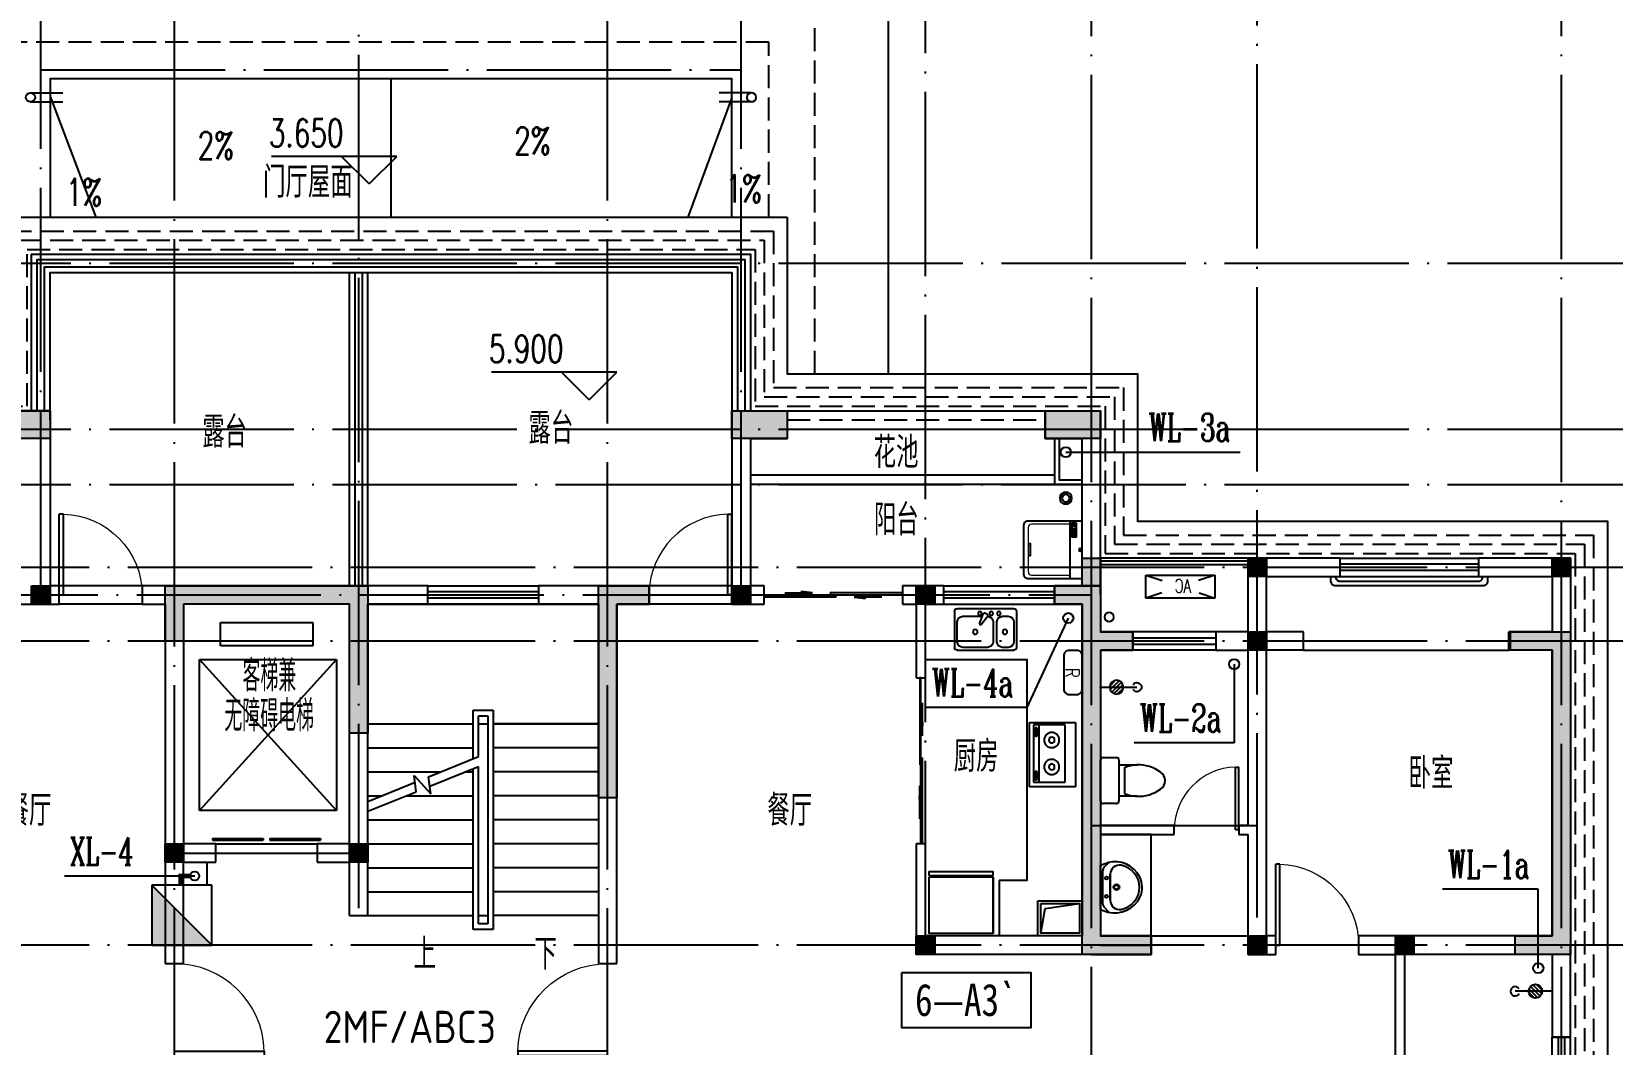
# Model space of a CAD drawing. Extents: x -287580 to -53108, y -522338 to -82629.
# Drawn here: x -215209 to -198055, y -404161 to -393171 of the extents above; entities that cross this region are included whole.
import ezdxf
from ezdxf.enums import TextEntityAlignment as Align

# ---------------------------------------------------------------- set-up
doc = ezdxf.new("R2010")
doc.units = 0
doc.header["$LTSCALE"] = 1000
doc.header["$MEASUREMENT"] = 0
doc.linetypes.add('DASH', pattern=[0.35, 0.25, -0.1])
doc.linetypes.add('DOTE', pattern=[2.42, 2, -0.2, 0.02, -0.2])
for name, color, linetype in [('DIM_ELEV', 3, 'Continuous'), ('DIM_SYMB', 99, 'Continuous'), ('DIM_污水', 3, 'Continuous'), ('DIM_消防', 3, 'Continuous'), ('DOTE', 99, 'Continuous'), ('EQUIP_地漏', 7, 'Continuous'), ('EQUIP_消火栓', 10, 'Continuous'), ('kan', 146, 'Continuous'), ('KTIAO', 124, 'Continuous'), ('PIPE-消防', 1, 'Continuous'), ('PUB_TEXT', 7, 'Continuous'), ('STAIR', 99, 'Continuous'), ('VPIPE-污水', 2, 'Continuous'), ('VPIPE-消防', 1, 'Continuous'), ('WALL', 9, 'Continuous'), ('WINDOW', 99, 'Continuous'), ('填充', 8, 'Continuous'), ('家具', 187, 'Continuous'), ('屋面', 139, 'Continuous'), ('文字2', 7, 'Continuous'), ('栏杆', 169, 'Continuous'), ('给排水标注', 4, 'Continuous'), ('表格', 157, 'Continuous'), ('面层', 215, 'Continuous')]:
    doc.layers.add(name, color=color, linetype=linetype)
doc.layers.add('RENDERING', color=125, linetype='Continuous', lineweight=13)
doc.layers.add('洁、厨具', color=8, linetype='Continuous', lineweight=9)
doc.styles.add('-宋体', font='', dxfattribs={"width": 0.8})
doc.styles.add('_ROMANC', font='romanc__.ttf', dxfattribs={"width": 0.700005})
doc.styles.add('_SIMPLEX', font='SIMPLEX.shx', dxfattribs={"width": 0.75})
doc.styles.add('_TCH_DIM', font='SIMPLEX', dxfattribs={"bigfont": 'GBCBIG'})
doc.styles.add('_TCH_WINDOW', font='SIMPLEX', dxfattribs={"height": 3.5, "bigfont": 'GBCBIG'})
doc.styles.add('_TWT_SERIAL', font='COMPLEX', dxfattribs={"width": 0.8, "height": 3, "bigfont": 'HZTXT'})
doc.styles.add('DIM_FONT', font='simplex_.ttf', dxfattribs={"width": 0.7, "bigfont": 'GBCBIG'})
doc.styles.add('hnurban', font='gbenor.shx', dxfattribs={"width": 0.8, "bigfont": 'gbcbig.shx'})
doc.styles.get("Standard").update_dxf_attribs({"font": 'gbenor.shx', "bigfont": 'gbcbig.shx'})
doc.styles.get('-宋体').set_extended_font_data('SimSun')

# ---------------------------------------------------------------- blocks, each defined once
blk = doc.blocks.new('$TwtSys$00000434')
for p, q in [((-0.5, 0.5), (-0.5, -0.5)), ((-0.5, -0.5), (0.5, 0.5)), ((0.5, 0.5), (-0.5, 0.5)), ((0.5, -0.5), (0.5, 0.5)), ((-0.5, -0.5), (0.5, -0.5))]:
    blk.add_line(p, q)
blk.add_solid([(0.5, -0.5), (0.5, 0.5), (-0.5, -0.5)])
blk = doc.blocks.new('$TwtSys$00000327')
for p, q in [((-94, -9, 0), (9, 94, 0)), ((-9, -94, 0), (94, 9, 0)), ((12, 55, 0), (42, 84, 0)), ((40, 40, 0), (66, 66, 0)), ((55, 12, 0), (84, 42, 0)), ((-84, -42, 0), (-55, -12, 0)), ((-66, -66, 0), (-40, -40, 0)), ((-42, -84, 0), (-12, -55, 0))]:
    blk.add_line(p, q)
for radius in [94, 56.4]:
    blk.add_circle((0, 0, 0), radius)
blk = doc.blocks.new('aaaaaaffffffeeeee')
at = {"layer": 'PIPE-消防'}
for points in [[(-213591, -366262), (-213591, -366237), (-213616, -366237)], [(-213591, -366262), (-213616, -366262), (-213616, -366237)]]:
    blk.add_hatch(color=256, dxfattribs=at).paths.add_polyline_path(points)
at = {"layer": 'DIM_污水'}
for p, q in [((-203986, -361662), (-203443, -361662)), ((-203443, -361662), (-202095, -361662)), ((-203959, -363462), (-204409, -364434, 0)), ((-202159, -363962), (-202159, -364816)), ((-204409, -364434, 0), (-205502, -364434, 0)), ((-202159, -364816), (-203243, -364816)), ((-198859, -366405), (-199900, -366405)), ((-198859, -367262), (-198859, -366405))]:
    blk.add_line(p, q, dxfattribs=at)
at = {"layer": 'DIM_消防'}
for p, q in [((-213966, -366262), (-214853, -366262)), ((-213439, -366262), (-213966, -366262))]:
    blk.add_line(p, q, dxfattribs=at)
at = {"layer": 'EQUIP_消火栓', "color": 99}
blk.add_lwpolyline([(-213559, -366112), (-213309, -366112), (-213309, -366362), (-213559, -366362)], close=True, dxfattribs=at)
at = {"layer": 'PIPE-消防', "const_width": 50}
for points in [[(-213489, -366262), (-213591, -366262)], [(-213591, -366262), (-213591, -366362)]]:
    blk.add_lwpolyline(points, dxfattribs=at)
at = {"layer": 'VPIPE-污水'}
for centre in [(-203986, -361662), (-203959, -363462), (-202159, -363962), (-198859, -367262)]:
    blk.add_circle(centre, 55, dxfattribs=at)
at = {"layer": 'VPIPE-消防'}
blk.add_circle((-213439, -366262), 50, dxfattribs=at)
at = {"layer": 'EQUIP_地漏', "xscale": 0.7, "yscale": -0.7, "zscale": 0.7, "rotation": 180}
blk.add_blockref('$TwtSys$00000327', (-203986, -362162), dxfattribs=at)
at = {"layer": 'EQUIP_消火栓', "xscale": 650, "yscale": 650, "zscale": 650, "rotation": 270}
blk.add_blockref('$TwtSys$00000434', (-213579, -366687), dxfattribs=at)
at = {"layer": 'DIM_污水', "color": 7, "style": '_TWT_SERIAL', "width": 0.64}
for s, p in [('WL-3a', (-203088, -361542)), ('WL-4a', (-205442, -364314, 0)), ('WL-2a', (-203183, -364696)), ('WL-1a', (-199840, -366285))]:
    blk.add_text(s, height=300, dxfattribs=at).set_placement(p)
at = {"layer": 'DIM_消防', "color": 7, "style": '_TWT_SERIAL', "width": 0.64}
blk.add_text('XL-4', height=300, dxfattribs=at).set_placement((-214793, -366142))
blk = doc.blocks.new('ASDGFSDFGGDF')
at = {"layer": '家具'}
for p, q in [((695, -609), (695, 0)), ((695, -609), (695, 0)), ((0, -670), (0, -629)), ((0, -629), (28, -629)), ((0, -670), (695, -670)), ((28, -629), (28, -609)), ((695, -609), (666, -609)), ((666, -609), (666, -629)), ((666, -629), (695, -629)), ((695, -629), (695, -670))]:
    blk.add_line(p, q, dxfattribs=at)
for points in [[(0, -609), (0, 0), (695, 0), (695, -609)], [(666, -609), (28, -609), (28, -629), (666, -629)]]:
    blk.add_lwpolyline(points, close=True, dxfattribs=at)
blk = doc.blocks.new('sdfdsfgf')
at = {"layer": '家具'}
for points in [[(1414289, 21341), (1413809, 21341), (1413809, 20961), (1414289, 20961), (1414289, 21341)], [(1414259, 20991), (1414211, 21259), (1413839, 21311)]]:
    blk.add_lwpolyline(points, dxfattribs=at)
blk.add_lwpolyline([(1414259, 21311), (1413839, 21311), (1413839, 20991), (1414259, 20991)], close=True, dxfattribs=at)
blk = doc.blocks.new('A$C685A49D5')
at = {"layer": '家具'}
for p, q in [((0, 31), (0, 419)), ((31, 450), (644, 450)), ((153, 368), (92, 368)), ((390, 277), (320, 363)), ((340, 402), (325, 393)), ((369, 391), (408, 287)), ((583, 368), (377, 368)), ((675, 419), (675, 31)), ((31, 307), (31, 92)), ((215, 92), (215, 307)), ((256, 307), (256, 92)), ((408, 287), (390, 277)), ((644, 92), (644, 307)), ((644, 0), (31, 0)), ((92, 31), (153, 31)), ((317, 31), (583, 31))]:
    blk.add_line(p, q, dxfattribs=at)
for centre, radius in [((194, 399), 20.5), ((276, 399), 20.5), ((399, 399), 20.5), ((128, 199), 25.6), ((450, 199), 25.6)]:
    blk.add_circle(centre, radius, dxfattribs=at)
for centre, radius, start, end in [((31, 419), 30.7, 90, 180), ((92, 307), 61.4, 90, 180), ((153, 307), 61.4, 0, 90), ((317, 307), 61.4, 90, 180), ((335, 376), 20.5, 120, 219.4623), ((350, 384), 20.5, 20.5377, 120), ((583, 307), 61.4, 0, 90), ((644, 419), 30.7, 0, 90), ((31, 31), 30.7, 180, 270), ((92, 92), 61.4, 180, 270), ((153, 92), 61.4, 270, 0), ((317, 92), 61.4, 180, 270), ((583, 92), 61.4, 270, 0), ((644, 31), 30.7, 270, 0)]:
    blk.add_arc(centre, radius, start, end, dxfattribs=at)
at = {"layer": '家具', "style": 'DIM_FONT', "width": 0.8, "flags": 9}
for tag in ['YSIZE', 'XSIZE']:
    blk.add_attdef(tag, (338, 450), '', height=0.5, rotation=270, dxfattribs=at)
blk = doc.blocks.new('$plan$00001601')
at = {"layer": '家具'}
for p, q in [((-350, 16), (350, 16)), ((-350, -484), (-350, 16)), ((350, 16), (350, -484)), ((-323, -98), (-323, -440)), ((299, -98), (-323, -98)), ((299, -440), (299, -98)), ((350, -484), (-350, -484)), ((-323, -384), (299, -384)), ((-323, -440), (299, -440)), ((-291, -407), (-291, -418)), ((-216, -416), (-280, -416)), ((-280, -416), (-280, -433)), ((-280, -433), (-216, -433)), ((-216, -433), (-216, -416)), ((-199, -408), (-199, -418)), ((182, -407), (182, -418)), ((193, -416), (193, -433)), ((257, -416), (193, -416)), ((193, -433), (257, -433)), ((257, -433), (257, -416)), ((274, -408), (274, -418))]:
    blk.add_line(p, q, dxfattribs=at)
for points in [[(-199, -408, 0.259034), (-201, -404, 0.076276), (-213, -399, 0.036515), (-226, -397, 0.026615), (-245, -396, 0.026615), (-264, -397, 0.036515), (-277, -399, 0.076276), (-289, -404, 0.259034), (-291, -408, 0.078462), (-291, -409, 0.056762)], [(-199, -418, 0.259034), (-201, -415, 0.076276), (-213, -410, 0.036515), (-226, -407, 0.026615), (-245, -406, 0.026615), (-264, -407, 0.036515), (-277, -410, 0.076276), (-289, -415, 0.259034), (-291, -418, 0.259034), (-289, -422, 0.056762), (-280, -426, 0.036515)], [(-216, -427, 0.008736), (-213, -427, 0.076276), (-201, -422, 0.259034), (-199, -418, 0.259034)], [(274, -408, 0.259034), (272, -404, 0.076276), (260, -399, 0.036515), (247, -397, 0.026615), (228, -396, 0.026615), (209, -397, 0.036515), (196, -399, 0.076276), (184, -404, 0.259034), (182, -408, 0.078462), (182, -409, 0.056762)], [(274, -418, 0.259034), (272, -415, 0.076276), (260, -410, 0.036515), (247, -407, 0.026615), (228, -406, 0.026615), (209, -407, 0.036515), (196, -410, 0.076276), (184, -415, 0.259034), (182, -418, 0.259034), (184, -422, 0.056762), (193, -426, 0.036515)], [(257, -427, 0.008736), (260, -427, 0.076276), (272, -422, 0.259034), (274, -418, 0.259034)]]:
    blk.add_lwpolyline(points, format="xyb", dxfattribs=at)
for centre, radius, start, end in [((-158, -243), 82.5, 0.964, 0), ((134, -243), 82.5, 180, 179.036), ((-158, -243), 31.6, 0.6532, 0), ((134, -243), 31.6, 180, 179.3468)]:
    blk.add_arc(centre, radius, start, end, dxfattribs=at)
blk = doc.blocks.new('A$C3451006C')
blk.add_lwpolyline([(-50, 330), (-50, -30, 0.414214), (10, -90), (90, -90, 0.414214), (150, -30), (150, 330, 0.414214), (90, 390), (10, 390, 0.414214)], format="xyb", close=True)
at = {"style": '_SIMPLEX', "width": 0.8}
blk.add_text('R', height=150, rotation=270, dxfattribs=at).set_placement((-32, 144), align=Align.CENTER)
blk = doc.blocks.new('$plan$00001623')
at = {"layer": '家具', "linetype": 'Continuous'}
blk.add_line((-341, -145), (342, -145), dxfattribs=at)
at = {"layer": '家具'}
blk.add_lwpolyline([(295, -706), (-295, -706, -0.414214), (-345, -656), (-345, 0), (345, 0), (345, -656, -0.414214)], format="xyb", close=True, dxfattribs=at)
at = {"layer": '家具', "lineweight": 13}
blk.add_lwpolyline([(307, -145), (307, -611, -0.414214), (267, -651), (-267, -651, -0.414214), (-307, -611), (-307, -145)], format="xyb", dxfattribs=at)
at = {"layer": '家具'}
for points in [[(323, -72), (152, -72), (152, -120), (323, -120)], [(163, -86), (177, -86), (177, -99), (163, -99)], [(189, -86), (202, -86), (202, -99), (189, -99)], [(213, -86), (227, -86), (227, -99), (213, -99)], [(239, -86), (253, -86), (253, -99), (239, -99)], [(281, -110), (309, -110), (309, -80), (281, -80)]]:
    blk.add_lwpolyline(points, close=True, dxfattribs=at)
blk.add_lwpolyline([(-71, -651), (-71, -623), (0, -623), (71, -623), (71, -651)], dxfattribs=at)
blk.add_circle((0, -25), 16, dxfattribs=at)
blk = doc.blocks.new('90304092557924')
at = {"layer": 'KTIAO', "color": 99}
for p, q in [((-375, 125), (-198, 66)), ((-375, 125), (-375, -125)), ((375, 125), (-375, 125)), ((375, 125), (198, 66)), ((375, -125), (375, 125)), ((-203, -68), (-375, -125)), ((-375, -125), (375, -125)), ((200, -67), (375, -125))]:
    blk.add_line(p, q, dxfattribs=at)
at = {"layer": 'KTIAO', "color": 99, "style": '_ROMANC', "width": 0.7}
blk.add_text('AC', height=148.6, dxfattribs=at).set_placement((-113, -66))
at = {"layer": 'KTIAO', "color": 99, "style": 'DIM_FONT', "oblique": 0, "width": 0.6, "flags": 9}
for tag in ['XSIZE', 'YSIZE']:
    blk.add_attdef(tag, (-375, -125), '', height=0.5, dxfattribs=at)
blk = doc.blocks.new('M_E6')
for p, q in [((-240, 0), (-270, -79)), ((240, 0), (-240, 0)), ((-237, 0), (239, 0)), ((240, 0), (270, -79)), ((-213, -36), (-271, -91)), ((-179, -23), (181, -23)), ((141, -105), (-141, -105)), ((-141, -105), (141, -105)), ((217, -37), (274, -95))]:
    blk.add_line(p, q)
for centre, radius in [((-99, -65), 16.3), ((2, -172), 31.6), ((2, -172), 23), ((101, -65), 16.3)]:
    blk.add_circle(centre, radius)
for centre, radius, start, end in [((28, -152), 307, 166.1751, 244.7296), ((-141, -205), 100, 90, 190.5602), ((-179, -73), 50, 90, 133.181), ((-28, -152), 307, 297.0639, 13.8249), ((141, -205), 100, 349.4398, 90), ((181, -73), 50, 44.5607, 90), ((0, -179), 243, 190.5602, 349.4398), ((0, -201), 250, 245.8071, 296.4628), ((28, -152), 307, 266.589, 266.5936)]:
    blk.add_arc(centre, radius, start, end)
at = {"width": 0.8, "flags": 9}
for tag in ['XSIZE', 'YSIZE']:
    blk.add_attdef(tag, (0, 0), '', height=0.5, dxfattribs=at)
blk = doc.blocks.new('1')
for p, q in [((-550, -239), (-550, 201)), ((-520, 231), (-380, 231)), ((-350, 201), (-350, 151)), ((-350, 151), (-350, -189)), ((-350, 151), (-154, 151)), ((-289, 121), (-289, -159)), ((-380, -269), (-520, -269)), ((-154, -189), (-350, -189)), ((-350, -189), (-350, -239))]:
    blk.add_line(p, q)
for centre, radius, start, end in [((-520, 201), 30, 90, 180), ((-380, 201), 30, 360, 90), ((-137, -247), 398, 92.544, 112.5495), ((-137, -247), 398, 53.3619, 92.544), ((40, -19), 110, 303.4509, 56.5491), ((-137, 208), 398, 247.4505, 267.456), ((-137, 208), 398, 267.456, 306.6381), ((-520, -239), 30, 180, 270), ((-380, -239), 30, 270, 360)]:
    blk.add_arc(centre, radius, start, end)
blk = doc.blocks.new('$lvtry$00000168')
at = {"color": 0}
blk.add_line((0, 0), (0, -395), dxfattribs=at)
blk.add_arc((0, -395), 50, 121.0332, 58.9668, dxfattribs=at)
for p in [(0, 0), (0, -223)]:
    blk.add_point(p, dxfattribs=at)
blk = doc.blocks.new('$lvtry$00000171')
for p, q in [((-74, 11), (-11, 74)), ((-70, -27), (27, 70)), ((-53, -53), (53, 53)), ((-27, -70), (70, 27)), ((11, -74), (74, -11))]:
    blk.add_line(p, q)
blk.add_circle((0, 0), 75)
blk.add_point((0, 0))
blk = doc.blocks.new('A$C6BE329BC')
at = {"layer": '家具', "rotation": 180}
blk.add_blockref('$lvtry$00000171', (75, 271), dxfattribs=at)
at = {"layer": '家具'}
blk.add_blockref('$lvtry$00000168', (75, 445), dxfattribs=at)
blk = doc.blocks.new('TRHH')
at = {"color": 6}
blk.add_circle((-249202, -461390), 50, dxfattribs=at)
blk = doc.blocks.new('A$C4E4A79F1')
at = {"color": 6}
for points in [[(0, 350), (0, 0)], [(100, 350), (100, 0)]]:
    blk.add_lwpolyline(points, dxfattribs=at)
blk.add_circle((50, 350), 50, dxfattribs=at)
blk = doc.blocks.new('A$C323E2525')
at = {"layer": '填充'}
for points in [[(8500, 14500), (9100, 14500), (9100, 14200), (8500, 14200)], [(16500, 14500), (17100, 14500), (17100, 14200), (16500, 14200)], [(19900, 14500), (20500, 14500), (20500, 14200), (19900, 14200)], [(20300, 12900), (20500, 12900), (20500, 12600), (20300, 12600)], [(22100, 12900), (22300, 12900), (22300, 12700), (22100, 12700)], [(25400, 12900), (25600, 12900), (25600, 12700), (25400, 12700)], [(8900, 12600), (9100, 12600), (9100, 12400), (8900, 12400)], [(16500, 12600), (16700, 12600), (16700, 12400), (16500, 12400)], [(18500, 12600), (18700, 12600), (18700, 12400), (18500, 12400)], [(22100, 12100), (22300, 12100), (22300, 11900), (22100, 11900)], [(10350, 9800), (10550, 9800), (10550, 9600), (10350, 9600)], [(12350, 9800), (12550, 9800), (12550, 9600), (12350, 9600)], [(18500, 8800), (18700, 8800), (18700, 8600), (18500, 8600)], [(22100, 8800), (22300, 8800), (22300, 8600), (22100, 8600)], [(23700, 8800), (23900, 8800), (23900, 8600), (23700, 8600)]]:
    blk.add_hatch(color=256, dxfattribs=at).paths.add_polyline_path(points)
at = {"color": 6}
for points in [[(8500, 14500), (9100, 14500), (9100, 14200), (8500, 14200)], [(16500, 14500), (17100, 14500), (17100, 14200), (16500, 14200)], [(19900, 14500), (20500, 14500), (20500, 14200), (19900, 14200)], [(20300, 12900), (20500, 12900), (20500, 12600), (20300, 12600)], [(22100, 12900), (22300, 12900), (22300, 12700), (22100, 12700)], [(25400, 12900), (25600, 12900), (25600, 12700), (25400, 12700)], [(8900, 12600), (9100, 12600), (9100, 12400), (8900, 12400)], [(16500, 12600), (16700, 12600), (16700, 12400), (16500, 12400)], [(18500, 12600), (18700, 12600), (18700, 12400), (18500, 12400)], [(22100, 12100), (22300, 12100), (22300, 11900), (22100, 11900)], [(10350, 9800), (10550, 9800), (10550, 9600), (10350, 9600)], [(12350, 9800), (12550, 9800), (12550, 9600), (12350, 9600)], [(18500, 8800), (18700, 8800), (18700, 8600), (18500, 8600)], [(22100, 8800), (22300, 8800), (22300, 8600), (22100, 8600)], [(23700, 8800), (23900, 8800), (23900, 8600), (23700, 8600)]]:
    blk.add_lwpolyline(points, close=True, dxfattribs=at)
blk = doc.blocks.new('A$C17F555B1')
at = {"layer": '填充'}
h = blk.add_hatch(color=256, dxfattribs=at)
h.dxf.hatch_style = 1
h.paths.add_polyline_path([(55300, 3700), (55300, 3300), (55700, 3300), (55700, 3700)])
h.paths.add_polyline_path([(30100, 3700), (30100, 3300), (30500, 3300), (30500, 3700)])
h.paths.add_polyline_path([(25600, 3300), (25600, 3700), (25200, 3700), (25200, 3300)])
h.paths.add_polyline_path([(400, 3300), (400, 3700), (0, 3700), (0, 3300)])
h.paths.add_polyline_path([(45350, 10300), (45350, 8200), (45150, 8200), (45150, 10500), (45700, 10500), (45700, 10300)])
h.paths.add_polyline_path([(10550, 10500), (10550, 8200), (10350, 8200), (10350, 10300), (10000, 10300), (10000, 10500)])
h.paths.add_polyline_path([(5600, 0), (5100, 0), (5100, 2500), (5300, 2500), (5300, 200), (5600, 200)])
h.paths.add_polyline_path([(20500, 0), (20000, 0), (20000, 200), (20300, 200), (20300, 2500), (20500, 2500)])
h.paths.add_polyline_path([(35700, 0), (35200, 0), (35200, 2500), (35400, 2500), (35400, 200), (35700, 200)])
h.paths.add_polyline_path([(50600, 0), (50100, 0), (50100, 200), (50400, 200), (50400, 2500), (50600, 2500)])
h.paths.add_polyline_path([(54000, 0), (53350, 0), (53350, 200), (53800, 200), (53800, 2100), (54000, 2100)])
h.paths.add_polyline_path([(32450, 0), (31800, 0), (31800, 2100), (32000, 2100), (32000, 200), (32450, 200)])
h.paths.add_polyline_path([(23900, 0), (23250, 0), (23250, 200), (23700, 200), (23700, 2100), (23900, 2100)])
h.paths.add_polyline_path([(2350, 0), (1700, 0), (1700, 2100), (1900, 2100), (1900, 200), (2350, 200)])
h.paths.add_polyline_path([(50600, 9800), (50600, 6700), (51150, 6700), (51150, 6500), (50400, 6500), (50400, 9800), (50400, 10300), (50100, 10300), (50100, 10500), (50600, 10500), (50600, 10000), (50950, 10000), (50950, 9800)])
h.paths.add_polyline_path([(35400, 10300), (35400, 9800), (35400, 6500), (34650, 6500), (34650, 6700), (35200, 6700), (35200, 9800), (34850, 9800), (34850, 10000), (35200, 10000), (35200, 10500), (35700, 10500), (35700, 10300)])
h.paths.add_polyline_path([(20500, 10500), (20500, 10000), (20850, 10000), (20850, 9800), (20500, 9800), (20500, 6700), (21050, 6700), (21050, 6500), (20300, 6500), (20300, 9800), (20300, 10300), (20000, 10300), (20000, 10500)])
h.paths.add_polyline_path([(5300, 9800), (5300, 6500), (4550, 6500), (4550, 6700), (5100, 6700), (5100, 9800), (4750, 9800), (4750, 10000), (5100, 10000), (5100, 10500), (5600, 10500), (5600, 10300), (5300, 10300)])
h.paths.add_polyline_path([(15050, 10300), (13250, 10300), (13250, 8900), (13050, 8900), (13050, 10500), (15250, 10500), (15250, 9900), (15050, 9900)])
h.paths.add_polyline_path([(40650, 10300), (40650, 9900), (40450, 9900), (40450, 10500), (42650, 10500), (42650, 8900), (42450, 8900), (42450, 10300)])
h.paths.add_polyline_path([(39900, 1900), (39900, 1000), (40400, 1000), (40400, 800), (39900, 800), (39900, 0), (39300, 0), (39300, 200), (39700, 200), (39700, 1000), (39700, 1900)])
h.paths.add_polyline_path([(46100, 1900), (46100, 1000), (46100, 200), (46500, 200), (46500, 0), (45900, 0), (45900, 800), (45400, 800), (45400, 1000), (45900, 1000), (45900, 1900)])
h.paths.add_polyline_path([(40650, 5400), (40650, 5100), (41300, 5100), (41300, 4100), (41100, 4100), (41100, 4900), (40450, 4900), (39900, 4900), (39900, 4800), (39700, 4800), (39700, 5100), (40450, 5100), (40450, 5400)])
h.paths.add_polyline_path([(45350, 5400), (45350, 5100), (46100, 5100), (46100, 4800), (45900, 4800), (45900, 4900), (45350, 4900), (44700, 4900), (44700, 4100), (44500, 4100), (44500, 5100), (45150, 5100), (45150, 5400)])
h.paths.add_polyline_path([(30750, 9800), (30300, 9800), (30300, 6700), (30700, 6700), (30700, 6500), (30100, 6500), (30100, 10000), (30750, 10000)])
h.paths.add_polyline_path([(55700, 10000), (55700, 6500), (55100, 6500), (55100, 6700), (55500, 6700), (55500, 9800), (55050, 9800), (55050, 10000)])
h.paths.add_polyline_path([(16000, 1900), (16000, 1000), (16000, 200), (16400, 200), (16400, 0), (15800, 0), (15800, 800), (15300, 800), (15300, 1000), (15800, 1000), (15800, 1900)])
h.paths.add_polyline_path([(9800, 1900), (9800, 1000), (10300, 1000), (10300, 800), (9800, 800), (9800, 0), (9200, 0), (9200, 200), (9600, 200), (9600, 1000), (9600, 1900)])
h.paths.add_polyline_path([(15250, 5400), (15250, 5100), (16000, 5100), (16000, 4800), (15800, 4800), (15800, 4900), (15250, 4900), (14600, 4900), (14600, 4100), (14400, 4100), (14400, 5100), (15050, 5100), (15050, 5400)])
h.paths.add_polyline_path([(10550, 5400), (10550, 5100), (11200, 5100), (11200, 4100), (11000, 4100), (11000, 4900), (10350, 4900), (9800, 4900), (9800, 4800), (9600, 4800), (9600, 5100), (10350, 5100), (10350, 5400)])
h.paths.add_polyline_path([(25400, 9800), (24950, 9800), (24950, 10000), (25600, 10000), (25600, 6500), (25000, 6500), (25000, 6700), (25400, 6700)])
h.paths.add_polyline_path([(200, 9800), (200, 6700), (600, 6700), (600, 6500), (0, 6500), (0, 10000), (650, 10000), (650, 9800)])
at = {"color": 3}
for points in [[(40650, 10300), (40650, 9900), (40450, 9900), (40450, 10500), (42650, 10500), (42650, 8900), (42450, 8900), (42450, 10300)], [(45350, 10300), (45350, 8200), (45150, 8200), (45150, 10500), (45700, 10500), (45700, 10300)], [(50600, 9800), (50600, 6700), (51150, 6700), (51150, 6500), (50400, 6500), (50400, 9800), (50400, 10300), (50100, 10300), (50100, 10500), (50600, 10500), (50600, 10000), (50950, 10000), (50950, 9800)], [(55700, 10000), (55700, 6500), (55100, 6500), (55100, 6700), (55500, 6700), (55500, 9800), (55050, 9800), (55050, 10000)]]:
    blk.add_lwpolyline(points, close=True, dxfattribs=at)
blk = doc.blocks.new('$DorLib2D$00000131')
at = {"color": 0, "linetype": 'Continuous'}
for p, q in [((0.15, 0.125), (0.2319, 0.1973)), ((0.2319, 0.1973), (0.2319, 0.125)), ((-0.5, 0.125), (-0.5, 0)), ((0.0192, 0.125), (-0.5, 0.125)), ((0.0192, 0), (0.0192, 0.125)), ((0.35, 0.125), (0.15, 0.125)), ((-0.5, 0), (0.0192, 0)), ((-0.024, 0), (0.5, 0)), ((-0.024, -0.125), (-0.024, 0)), ((0.5, 0), (0.5, -0.125)), ((-0.35, -0.125), (-0.15, -0.125)), ((-0.2319, -0.1973), (-0.2319, -0.125)), ((-0.15, -0.125), (-0.2319, -0.1973)), ((0.5, -0.125), (-0.024, -0.125))]:
    blk.add_line(p, q, dxfattribs=at)
blk = doc.blocks.new('$WINLIB2D$00000001')
at = {"color": 0}
for points in [[(-0.5, 0.5), (-0.5, -0.5)], [(-0.5, 0.5), (0.5, 0.5)], [(0.5, -0.5), (0.5, 0.5)], [(0.5, 0.167), (-0.5, 0.167)], [(0.5, -0.167), (-0.5, -0.167)], [(-0.5, -0.5), (0.5, -0.5)]]:
    blk.add_lwpolyline(points, dxfattribs=at)
blk = doc.blocks.new('$DorLib2D$00000001')
for p, q in [((0.45, 0.975), (0.5, 0.975)), ((0.45, 0), (0.45, 0.975)), ((0.5, 0), (0.5, 0.975)), ((0.5, 0), (0.45, 0))]:
    blk.add_line(p, q)
at = {"lineweight": 13}
blk.add_arc((0.475, 0), 0.975, 91.4693, 180, dxfattribs=at)
blk = doc.blocks.new('$DorLib2D$00000127')
at = {"color": 0, "linetype": 'Continuous'}
for p, q in [((-0.033, 0.795), (-0.533, 0.795)), ((-0.533, 0.795), (-0.533, 0.69)), ((-0.033, 0.795), (-0.033, 0.69)), ((0.033, 0.795), (0.033, 0.69)), ((0.533, 0.795), (0.033, 0.795)), ((0.533, 0.795), (0.533, 0.69)), ((-0.033, 0.69), (-0.533, 0.69)), ((0.533, 0.69), (0.033, 0.69)), ((0.5, 0.5), (-0.5, 0.5))]:
    blk.add_line(p, q, dxfattribs=at)

msp = doc.modelspace()

# ---------------------------------------------------------------- linework, layer by layer
at = {"color": 99}
for points in [[(-211308.8, -395184.6), (-211308.8, -393684.6)], [(-215008.8, -393874), (-214512.1, -395184.6)], [(-207608.8, -393886), (-208086.6, -395184.6)]]:
    msp.add_lwpolyline(points, dxfattribs=at)
at = {"layer": 'DIM_ELEV'}
for p, q in [((-211246, -394524.5), (-212604, -394524.5)), ((-211546, -394824.5), (-211846, -394524.5)), ((-211546, -394824.5), (-211246, -394524.5)), ((-208859, -396867), (-210217, -396867)), ((-209159, -397167), (-209459, -396867)), ((-209159, -397167), (-208859, -396867))]:
    msp.add_line(p, q, dxfattribs=at)
at = {"layer": 'DIM_SYMB'}
for points in [[(-213512.6, -394406, 0, 0, 0), (-214108, -394406, 80, 0, 0), (-214408, -394406, 0, 0, 0)], [(-209486.5, -394357, 0, 0, 0), (-208891.1, -394357, 80, 0, 0), (-208591.1, -394357, 0, 0, 0)], [(-214899.6, -395001.4, 0, 0, 0), (-214899.6, -394853.7, 80, 0, 0), (-214899.6, -394553.7, 0, 0, 0)], [(-207740.1, -394962.9, 0, 0, 0), (-207740.1, -394815.2, 80, 0, 0), (-207740.1, -394515.2, 0, 0, 0)], [(-209658.8, -402894.6, 0, 0, 0), (-209658.8, -400034.6, 0, 0, 0), (-210958.8, -400034.6, 0, 0, 0), (-210958.8, -400904.6, 80, 0, 0), (-210958.8, -401204.6, 0, 0, 0)], [(-210958.8, -402894.6, 0, 0, 0), (-210958.8, -401764.6, 80, 0, 0), (-210958.8, -401464.6, 0, 0, 0)]]:
    msp.add_lwpolyline(points, format="xyseb", dxfattribs=at)
at = {"layer": 'DOTE', "linetype": 'DOTE'}
for p, q in [((-215108.8, -399284.6), (-215108.8, -391462)), ((-213658.8, -404684.6), (-213658.8, -391462)), ((-211658.8, -402684.6), (-211658.8, -391462)), ((-208958.8, -404684.6), (-208958.8, -391462)), ((-207508.8, -399284.6), (-207508.8, -391462)), ((-205508.8, -403084.6), (-205508.8, -391462)), ((-203708.8, -412579), (-203708.8, -391462)), ((-201908.8, -402784.6), (-201908.8, -391462)), ((-198608.8, -412579), (-198608.8, -391462)), ((-215108.8, -393584.6), (-207508.8, -393584.6)), ((-255504.5, -395684.6), (-197644.8, -395684.6)), ((-255504.5, -397484.6), (-197644.8, -397484.6)), ((-255504.5, -398084.6), (-197644.8, -398084.6)), ((-197644.8, -398984.6), (-233808.8, -398984.6)), ((-218908.8, -399284.6), (-203708.8, -399284.6)), ((-197644.8, -399784.6), (-233808.8, -399784.6)), ((-203708.8, -401784.6), (-201908.8, -401784.6)), ((-213658.8, -402084.6), (-211658.8, -402084.6)), ((-197644.8, -403084.6), (-255504.5, -403084.6)), ((-200308.8, -412579), (-200308.8, -403084.6))]:
    msp.add_line(p, q, dxfattribs=at)
at = {"layer": 'kan'}
for p, q in [((-211758.8, -399184.6), (-211758.8, -395784.6)), ((-211758.8, -395784.6), (-211558.8, -395784.6)), ((-211558.8, -399184.6), (-211558.8, -395784.6)), ((-207008.8, -397284.6), (-204208.8, -397284.6)), ((-207008.8, -397484.6), (-204208.8, -397484.6)), ((-211758.8, -399184.6), (-211558.8, -399184.6))]:
    msp.add_line(p, q, dxfattribs=at)
at = {"layer": 'kan', "linetype": 'DASH'}
msp.add_line((-207008.8, -397384.6), (-204208.8, -397384.6), dxfattribs=at)
at = {"layer": 'kan', "color": 124}
for p, q in [((-204108.8, -397984.6), (-207408.8, -397984.6)), ((-203808.8, -398084.6), (-207408.8, -398084.6))]:
    msp.add_line(p, q, dxfattribs=at)
at = {"layer": 'kan'}
for points in [[(-215208.8, -397284.6), (-215208.8, -395584.6), (-207408.8, -395584.6), (-207408.8, -397284.6)], [(-215008.8, -397384.6), (-215008.8, -395784.6), (-207608.8, -395784.6), (-207608.8, -397384.6)], [(-202008.8, -398884.6), (-203608.8, -398884.6)]]:
    msp.add_lwpolyline(points, dxfattribs=at)
at = {"layer": 'STAIR'}
for p, q in [((-209058.8, -399384.6), (-211558.8, -399384.6)), ((-211558.8, -399384.6), (-211558.8, -400684.6)), ((-209058.8, -400684.6), (-209058.8, -399384.6)), ((-210418.8, -401061.6), (-210418.8, -400534.6)), ((-210418.8, -400534.6), (-210198.8, -400534.6)), ((-210198.8, -400534.6), (-210198.8, -402914.6)), ((-211558.8, -401523.9), (-211558.8, -400684.6)), ((-211558.8, -400684.6), (-210418.8, -400684.6)), ((-211558.8, -400684.6), (-210418.8, -400684.6)), ((-210358.8, -401037.3), (-210358.8, -400594.6)), ((-210358.8, -400594.6), (-210258.8, -400594.6)), ((-210358.8, -401037.3), (-210358.8, -400684.6)), ((-210358.8, -400684.6), (-210258.8, -400684.6)), ((-210258.8, -400594.6), (-210258.8, -402854.6)), ((-210258.8, -400684.6), (-210258.8, -402764.6)), ((-209058.8, -400684.6), (-210198.8, -400684.6)), ((-210198.8, -400684.6), (-209058.8, -400684.6)), ((-209058.8, -400684.6), (-209058.8, -402764.6)), ((-211558.8, -400944.6), (-210418.8, -400944.6)), ((-210900.4, -401256.9), (-210358.8, -401037.3)), ((-209058.8, -400944.6), (-210198.8, -400944.6)), ((-211558.8, -401204.6), (-210771.3, -401204.6)), ((-210887.7, -401359.7), (-210358.8, -401145.2)), ((-210505.1, -401204.6), (-210418.8, -401204.6)), ((-210418.8, -402914.6), (-210418.8, -401169.6)), ((-210358.8, -402764.6), (-210358.8, -401145.2)), ((-210358.8, -402854.6), (-210358.8, -401145.2)), ((-209058.8, -401204.6), (-210198.8, -401204.6)), ((-211558.8, -401523.9), (-211048.4, -401317)), ((-211035.7, -401419.7), (-211057.6, -401242.6)), ((-211057.6, -401242.6), (-210877.4, -401442.3)), ((-210877.4, -401442.3), (-210900.4, -401256.9)), ((-211558.8, -401631.8), (-211035.7, -401419.7)), ((-211558.8, -401464.6), (-211412.5, -401464.6)), ((-211146.3, -401464.6), (-210418.8, -401464.6)), ((-209058.8, -401464.6), (-210198.8, -401464.6)), ((-211558.8, -402764.6), (-211558.8, -401631.8)), ((-211558.8, -401724.6), (-210418.8, -401724.6)), ((-209058.8, -401724.6), (-210198.8, -401724.6)), ((-211558.8, -401984.6), (-210418.8, -401984.6)), ((-209058.8, -401984.6), (-210198.8, -401984.6)), ((-211558.8, -402244.6), (-210418.8, -402244.6)), ((-209058.8, -402244.6), (-210198.8, -402244.6)), ((-211558.8, -402504.6), (-210418.8, -402504.6)), ((-209058.8, -402504.6), (-210198.8, -402504.6)), ((-211558.8, -402764.6), (-210418.8, -402764.6)), ((-210358.8, -402764.6), (-210258.8, -402764.6)), ((-209058.8, -402764.6), (-210198.8, -402764.6)), ((-210198.8, -402914.6), (-210418.8, -402914.6)), ((-210258.8, -402854.6), (-210358.8, -402854.6))]:
    msp.add_line(p, q, dxfattribs=at)
at = {"layer": 'STAIR', "color": 197}
for p, q in [((-213158.8, -399834.6, 76423.5), (-213158.8, -399584.6, 76423.5)), ((-213158.8, -399584.6, 76423.5), (-212158.8, -399584.6, 76423.5)), ((-212158.8, -399584.6, 76423.5), (-212158.8, -399834.6, 76423.5)), ((-212158.8, -399834.6, 76423.5), (-213158.8, -399834.6, 76423.5)), ((-213388.4, -401622.2, 76423.5), (-213388.4, -399984.6, 76423.5)), ((-213388.4, -399984.6, 76423.5), (-211899.8, -399984.6, 76423.5)), ((-211899.8, -399984.6, 76423.5), (-213388.4, -401622.2, 76423.5)), ((-211899.8, -401622.2, 76423.5), (-213388.4, -399984.6, 76423.5)), ((-211899.8, -399984.6, 76423.5), (-211899.8, -401622.2, 76423.5)), ((-211899.8, -401622.2, 76423.5), (-213388.4, -401622.2, 76423.5))]:
    msp.add_line(p, q, dxfattribs=at)
at = {"layer": 'WALL'}
for p, q in [((-215008.8, -397284.6), (-215608.8, -397284.6)), ((-215008.8, -397284.6), (-215008.8, -399184.6)), ((-207608.8, -397284.6), (-207608.8, -399184.6)), ((-207608.8, -397284.6), (-207008.8, -397284.6)), ((-207008.8, -397284.6), (-207008.8, -397584.6)), ((-204208.8, -397284.6), (-203608.8, -397284.6)), ((-204208.8, -397284.6), (-204208.8, -397584.6)), ((-203608.8, -399284.6), (-203608.8, -397284.6)), ((-207408.8, -397584.6), (-207408.8, -399184.6)), ((-207408.8, -397584.6), (-207008.8, -397584.6)), ((-204208.8, -397584.6), (-203808.8, -397584.6)), ((-203808.8, -399184.6), (-203808.8, -397584.6)), ((-201008.8, -398884.6), (-202008.8, -398884.6)), ((-202008.8, -399684.6), (-202008.8, -398884.6)), ((-201008.8, -399084.6), (-201008.8, -398884.6)), ((-198508.8, -398884.6), (-199508.8, -398884.6)), ((-199508.8, -398884.6), (-199508.8, -399084.6)), ((-198508.8, -398884.6), (-198508.8, -399784.6)), ((-201808.8, -399084.6), (-201008.8, -399084.6)), ((-201808.8, -399684.6), (-201808.8, -399084.6)), ((-199508.8, -399084.6), (-198708.8, -399084.6)), ((-198708.8, -399084.6), (-198708.8, -399684.6)), ((-214908.8, -399184.6), (-215008.8, -399184.6)), ((-214908.8, -399384.6), (-214908.8, -399184.6)), ((-213658.8, -399184.6), (-214008.8, -399184.6)), ((-214008.8, -399184.6), (-214008.8, -399384.6)), ((-211658.8, -399184.6), (-213658.8, -399184.6)), ((-210908.8, -399184.6), (-211658.8, -399184.6)), ((-210908.8, -399384.6), (-210908.8, -399184.6)), ((-208958.8, -399184.6), (-209708.8, -399184.6)), ((-209708.8, -399184.6), (-209708.8, -399384.6)), ((-208508.8, -399184.6), (-208958.8, -399184.6)), ((-208508.8, -399384.6), (-208508.8, -399184.6)), ((-207608.8, -399184.6), (-207608.8, -399384.6)), ((-207258.8, -399184.6), (-207408.8, -399184.6)), ((-207258.8, -399384.6), (-207258.8, -399184.6)), ((-205508.8, -399184.6), (-205758.8, -399184.6)), ((-205758.8, -399184.6), (-205758.8, -399384.6)), ((-205308.8, -399184.6), (-205508.8, -399184.6)), ((-205308.8, -399384.6), (-205308.8, -399184.6)), ((-203808.8, -399184.6), (-204108.8, -399184.6)), ((-204108.8, -399184.6), (-204108.8, -399384.6)), ((-203608.8, -399284.6), (-203608.8, -399684.6)), ((-215358.8, -399384.6), (-215108.8, -399384.6)), ((-215108.8, -399384.6), (-214908.8, -399384.6)), ((-214008.8, -399384.6), (-213758.8, -399384.6)), ((-213758.8, -399384.6), (-213758.8, -402084.6)), ((-213558.8, -399384.6), (-213558.8, -401984.6)), ((-211758.8, -399384.6), (-213558.8, -399384.6)), ((-211758.8, -401984.6), (-211758.8, -399384.6)), ((-211558.8, -402084.6), (-211558.8, -399384.6)), ((-211558.8, -399384.6), (-210908.8, -399384.6)), ((-209708.8, -399384.6), (-209058.8, -399384.6)), ((-209058.8, -399384.6), (-209058.8, -403284.6)), ((-208858.8, -403284.6), (-208858.8, -399384.6)), ((-208858.8, -399384.6), (-208508.8, -399384.6)), ((-207608.8, -399384.6), (-207508.8, -399384.6)), ((-207508.8, -399384.6), (-207258.8, -399384.6)), ((-205758.8, -399384.6), (-205608.8, -399384.6)), ((-205608.8, -399384.6), (-205608.8, -400184.6)), ((-205508.8, -400184.6), (-205508.8, -399384.6)), ((-205508.8, -399384.6), (-205308.8, -399384.6)), ((-204108.8, -399384.6), (-203808.8, -399384.6)), ((-203808.8, -399384.6), (-203808.8, -399784.6)), ((-203258.8, -399684.6), (-203608.8, -399684.6)), ((-203258.8, -399884.6), (-203258.8, -399684.6)), ((-202008.8, -399684.6), (-202358.8, -399684.6)), ((-202358.8, -399684.6), (-202358.8, -399884.6)), ((-201407.8, -399684.6), (-201808.8, -399684.6)), ((-201407.8, -399884.6), (-201407.8, -399684.6)), ((-198708.8, -399684.6), (-199177.8, -399684.6)), ((-199177.8, -399884.6), (-199177.8, -399684.6)), ((-203808.8, -399784.6), (-203808.8, -401784.6)), ((-198508.8, -399784.6), (-198508.8, -403084.6)), ((-203608.8, -399884.6), (-203258.8, -399884.6)), ((-203608.8, -399884.6), (-203608.8, -401784.6)), ((-202358.8, -399884.6), (-202008.8, -399884.6)), ((-202008.8, -401784.6), (-202008.8, -399884.6)), ((-201407.8, -399884.6), (-201808.8, -399884.6)), ((-201808.8, -401784.6), (-201808.8, -399884.6)), ((-198708.8, -399884.6), (-199177.8, -399884.6)), ((-198708.8, -399884.6), (-198708.8, -402984.6)), ((-205608.8, -400184.6), (-205508.8, -400184.6)), ((-203808.8, -401784.6), (-203808.8, -402984.6)), ((-202808.8, -401784.6), (-203608.8, -401784.6)), ((-203608.8, -401884.6), (-202808.8, -401884.6)), ((-203608.8, -401884.6), (-203608.8, -402984.6)), ((-202808.8, -401884.6), (-202808.8, -401784.6)), ((-202008.8, -401784.6), (-202108.8, -401784.6)), ((-202108.8, -401784.6), (-202108.8, -401884.6)), ((-202108.8, -401884.6), (-202008.8, -401884.6)), ((-202008.8, -402984.6), (-202008.8, -401884.6)), ((-201808.8, -402984.6), (-201808.8, -401784.6)), ((-213758.8, -402084.6), (-213758.8, -403284.6)), ((-213208.8, -401984.6), (-213558.8, -401984.6)), ((-213208.8, -402184.6), (-213208.8, -401984.6)), ((-211758.8, -401984.6), (-212108.8, -401984.6)), ((-212108.8, -401984.6), (-212108.8, -402184.6)), ((-211558.8, -402764.6), (-211558.8, -402084.6)), ((-205508.8, -401984.6), (-205608.8, -401984.6)), ((-205608.8, -401984.6), (-205608.8, -403184.6)), ((-205508.8, -402984.6), (-205508.8, -401984.6)), ((-213558.8, -403284.6), (-213558.8, -402184.6)), ((-213558.8, -402184.6), (-213208.8, -402184.6)), ((-212108.8, -402184.6), (-211758.8, -402184.6)), ((-211758.8, -402764.6), (-211758.8, -402184.6)), ((-211758.8, -402764.6), (-211558.8, -402764.6)), ((-203808.8, -402984.6), (-205508.8, -402984.6)), ((-203058.8, -402984.6), (-203608.8, -402984.6)), ((-203058.8, -403184.6), (-203058.8, -402984.6)), ((-202008.8, -402984.6), (-202008.8, -403184.6)), ((-201708.8, -402984.6), (-201808.8, -402984.6)), ((-201708.8, -403184.6), (-201708.8, -402984.6)), ((-200308.8, -402984.6), (-200808.8, -402984.6)), ((-200808.8, -402984.6), (-200808.8, -403184.6)), ((-198708.8, -402984.6), (-200308.8, -402984.6)), ((-198508.8, -404084.6), (-198508.8, -403084.6)), ((-213758.8, -403284.6), (-213558.8, -403284.6)), ((-209058.8, -403284.6), (-208858.8, -403284.6)), ((-203708.8, -403184.6), (-205608.8, -403184.6)), ((-203708.8, -403184.6), (-203058.8, -403184.6)), ((-202008.8, -403184.6), (-201908.8, -403184.6)), ((-201908.8, -403184.6), (-201708.8, -403184.6)), ((-200808.8, -403184.6), (-200408.8, -403184.6)), ((-200408.8, -404284.6), (-200408.8, -403184.6)), ((-200308.8, -404384.6), (-200308.8, -403184.6)), ((-198708.8, -403184.6), (-200308.8, -403184.6)), ((-198708.8, -403184.6), (-198708.8, -404084.6)), ((-198708.8, -404084.6), (-198508.8, -404084.6))]:
    msp.add_line(p, q, dxfattribs=at)
at = {"layer": 'WINDOW'}
for p, q in [((-214008.8, -399184.6), (-214908.8, -399184.6)), ((-207608.8, -399184.6), (-208508.8, -399184.6)), ((-214008.8, -399384.6), (-214908.8, -399384.6)), ((-207608.8, -399384.6), (-208508.8, -399384.6)), ((-201407.8, -399884.6), (-199177.8, -399884.6)), ((-202808.8, -401784.6), (-202108.8, -401784.6)), ((-203058.8, -402984.6), (-202008.8, -402984.6))]:
    msp.add_line(p, q, dxfattribs=at)
at = {"layer": 'WINDOW', "linetype": 'DASH'}
for p, q in [((-203058.8, -402984.6), (-203058.8, -403184.6)), ((-202008.8, -403184.6), (-202008.8, -402984.6))]:
    msp.add_line(p, q, dxfattribs=at)
at = {"layer": '家具'}
msp.add_line((-204708.8, -402384.6, 0), (-204708.8, -402984.6, 0), dxfattribs=at)
at = {"layer": '家具', "elevation": 0}
msp.add_lwpolyline([(-205508.8, -399984.6), (-205508.8, -399984.6), (-204408.8, -399984.6), (-204408.8, -399984.6), (-204408.8, -402384.6), (-204408.8, -402384.6), (-204408.8, -402384.6), (-204708.8, -402384.6)], dxfattribs=at)
at = {"layer": '家具'}
msp.add_lwpolyline([(-203608.8, -403084.6), (-203058.8, -403084.6), (-203058.8, -402184.6), (-203058.8, -401884.6), (-203608.8, -401884.6)], dxfattribs=at)
at = {"layer": '屋面', "color": 99}
for points in [[(-205908.8, -396884.6), (-205908.8, -391984.6), (-216708.8, -391984.6), (-216708.8, -396884.6)], [(-207608.8, -395184.6), (-207608.8, -393684.6), (-215008.8, -393684.6), (-215008.8, -395184.6)]]:
    msp.add_lwpolyline(points, dxfattribs=at)
at = {"layer": '屋面', "color": 99, "linetype": 'DASH'}
for points in [[(-206708.8, -396884.6), (-206708.8, -392784.6), (-215908.8, -392784.6), (-215908.8, -396884.6)], [(-207208.8, -395184.6), (-207208.8, -393284.6), (-215408.8, -393284.6), (-215408.8, -395184.6)]]:
    msp.add_lwpolyline(points, dxfattribs=at)
at = {"layer": '屋面', "color": 99}
msp.add_lwpolyline([(-207008.8, -395184.6), (-207008.8, -396884.6), (-203208.8, -396884.6), (-203208.8, -398484.6), (-198108.8, -398484.6), (-198108.8, -406784.6), (-199808.8, -406784.6), (-199808.8, -410784.6), (-202558.8, -410784.6), (-202558.8, -412184.6), (-209408.8, -412184.6), (-209408.8, -410084.6), (-213208.8, -410084.6), (-213208.8, -412184.6), (-220058.8, -412184.6), (-220058.8, -410784.6), (-222808.8, -410784.6), (-222808.8, -406784.6), (-224508.8, -406784.6), (-224508.8, -398484.6), (-219408.8, -398484.6), (-219408.8, -396884.6), (-215608.8, -396884.6), (-215608.8, -395184.6)], close=True, dxfattribs=at)
at = {"layer": '屋面', "color": 99, "linetype": 'DASH'}
for points in [[(-207158.8, -395334.6), (-207158.8, -397034.6), (-203358.8, -397034.6), (-203358.8, -398634.6), (-198258.8, -398634.6), (-198258.8, -406634.6), (-199958.8, -406634.6), (-199958.8, -410634.6), (-202708.8, -410634.6), (-202708.8, -412034.6), (-209258.8, -412034.6), (-209258.8, -409934.6), (-213358.8, -409934.6), (-213358.8, -412034.6), (-219908.8, -412034.6), (-219908.8, -410634.6), (-222658.8, -410634.6), (-222658.8, -406634.6), (-224358.8, -406634.6), (-224358.8, -398634.6), (-219258.8, -398634.6), (-219258.8, -397034.6), (-215458.8, -397034.6), (-215458.8, -395334.6)], [(-207258.8, -395434.6), (-207258.8, -397134.6), (-203458.8, -397134.6), (-203458.8, -398734.6), (-198358.8, -398734.6), (-198358.8, -406534.6), (-200058.8, -406534.6), (-200058.8, -410534.6), (-202808.8, -410534.6), (-202808.8, -411934.6), (-209158.8, -411934.6), (-209158.8, -409834.6), (-213458.8, -409834.6), (-213458.8, -411934.6), (-219808.8, -411934.6), (-219808.8, -410534.6), (-222558.8, -410534.6), (-222558.8, -406534.6), (-224258.8, -406534.6), (-224258.8, -398734.6), (-219158.8, -398734.6), (-219158.8, -397134.6), (-215358.8, -397134.6), (-215358.8, -395434.6)], [(-207358.8, -395534.6), (-207358.8, -397234.6), (-203558.8, -397234.6), (-203558.8, -398834.6), (-198458.8, -398834.6), (-198458.8, -406434.6), (-200158.8, -406434.6), (-200158.8, -410434.6), (-202908.8, -410434.6), (-202908.8, -411834.6), (-209058.8, -411834.6), (-209058.8, -409734.6), (-213558.8, -409734.6), (-213558.8, -411834.6), (-219708.8, -411834.6), (-219708.8, -410434.6), (-222458.8, -410434.6), (-222458.8, -406434.6), (-224158.8, -406434.6), (-224158.8, -398834.6), (-219058.8, -398834.6), (-219058.8, -397234.6), (-215258.8, -397234.6), (-215258.8, -395534.6)]]:
    msp.add_lwpolyline(points, close=True, dxfattribs=at)
at = {"layer": '文字2', "color": 5, "elevation": 0}
msp.add_lwpolyline([(-205764.3, -403383), (-204364.3, -403383), (-204364.3, -403983), (-205764.3, -403983)], close=True, dxfattribs=at)
at = {"layer": '栏杆'}
for p, q in [((-211698.8, -399184.6), (-211698.8, -395784.6)), ((-211618.8, -399184.6), (-211618.8, -395784.6))]:
    msp.add_line(p, q, dxfattribs=at)
for points in [[(-215148.8, -397284.6), (-215148.8, -395644.6), (-207468.8, -395644.6), (-207468.8, -397284.6)], [(-215068.8, -397284.6), (-215068.8, -395724.6), (-207548.8, -395724.6), (-207548.8, -397284.6)], [(-203608.8, -398914.6), (-202008.8, -398914.6)], [(-203608.8, -398954.6), (-202008.8, -398954.6)]]:
    msp.add_lwpolyline(points, dxfattribs=at)
for points in [[(-199408.8, -399084.6), (-199408.8, -399134.6, -0.4142136), (-199458.8, -399184.6), (-201058.8, -399184.6, -0.4142136), (-201108.8, -399134.6), (-201108.8, -399084.6)], [(-201058.8, -399084.6), (-201058.8, -399084.6, 0.4142136), (-201008.8, -399134.6), (-199508.8, -399134.6, 0.4142136), (-199458.8, -399084.6), (-199458.8, -399084.6)]]:
    msp.add_lwpolyline(points, format="xyb", dxfattribs=at)
at = {"layer": '给排水标注'}
for points in [[(-203808.8, -398084.6), (-203808.8, -397584.6), (-204108.8, -397584.6), (-204108.8, -398084.6)], [(-203808.8, -397584.6), (-204058.8, -397584.6), (-204058.8, -398034.6), (-203808.8, -398034.6)]]:
    msp.add_lwpolyline(points, close=True, dxfattribs=at)

# ---------------------------------------------------------------- block references
at = {"color": 99, "rotation": 90.00000882473448}
msp.add_blockref('A$C4E4A79F1', (-214870.8, -393934.6), dxfattribs=at)
at = {"color": 99, "xscale": -1, "rotation": 270.0000088247345}
msp.add_blockref('A$C4E4A79F1', (-207746.8, -393934.6), dxfattribs=at)
at = {"color": 99, "xscale": -1}
msp.add_blockref('TRHH', (-452717.6, 61866.3), dxfattribs=at)
at = {"xscale": -1, "rotation": 90}
msp.add_blockref('A$C6BE329BC', (-203163.8, -400209.6), dxfattribs=at)
at = {"rotation": 270}
msp.add_blockref('A$C6BE329BC', (-199161.1, -403509.6), dxfattribs=at)
at = {"layer": 'RENDERING', "xscale": -1}
msp.add_blockref('90304092557924', (-202742.5, -399194.1), dxfattribs=at)
at = {"layer": 'WINDOW'}
for name, p, xscale, yscale, zscale, rotation in [('$DorLib2D$00000001', (-214458.8, -399284.6), 900, -900, 900, 179.9999999902087), ('$DorLib2D$00000001', (-208058.8, -399284.6), -900, -900, -900, 180.0000001412775), ('$WINLIB2D$00000001', (-210308.8, -399284.6), -1200, 200, -1200, 179.9999999034835), ('$DorLib2D$00000131', (-206508.8, -399284.6), -1500, 200, -1500, 180.0000001412795), ('$WINLIB2D$00000001', (-202808.8, -399784.6), 900, -200, 900, 180), ('$DorLib2D$00000131', (-205558.8, -401084.6), 1800, -100, 1800, 90), ('$DorLib2D$00000127', (-212658.8, -402084.6), 1100, -200, 1100, 180), ('$DorLib2D$00000001', (-201258.8, -403084.6), 900, -900, 900, 180.0000000022345), ('$DorLib2D$00000001', (-213658.8, -403784.6), 1000, 1000, 1000, 270), ('$DorLib2D$00000001', (-208958.8, -403784.6), 1000, -1000, 1000, 270), ('$WINLIB2D$00000001', (-198608.8, -404534.6), -900, -200, -900, 270)]:
    msp.add_blockref(name, p, dxfattribs=dict(at, xscale=xscale, yscale=yscale, zscale=zscale, rotation=rotation))
for name, p, xscale, yscale, zscale in [('$WINLIB2D$00000001', (-200258.8, -398984.6), 1500, -200, 1500), ('$WINLIB2D$00000001', (-204708.8, -399284.6), 1200, -200, 1200), ('$DorLib2D$00000001', (-202458.8, -401834.6), 700, 700, 700)]:
    msp.add_blockref(name, p, dxfattribs=dict(at, xscale=xscale, yscale=yscale, zscale=zscale))
at = {"layer": '家具', "xscale": -1}
for name, p in [('A$C685A49D5', (-204519.3, -399883.9, 0)), ('sdfdsfgf', (1210000.3, -423945.2))]:
    msp.add_blockref(name, p, dxfattribs=at)
at = {"layer": '家具'}
for name, p in [('A$C3451006C', (-203958.8, -400275.2, 0)), ('1', (-203059.3, -401279.3, 0))]:
    msp.add_blockref(name, p, dxfattribs=at)
for name, p, rotation in [('$plan$00001601', (-203896.1, -401016.7, 0), 270), ('M_E6', (-203608.8, -402457), 90.00000000000001)]:
    msp.add_blockref(name, p, dxfattribs=dict(at, rotation=rotation))
at = {"layer": '家具', "xscale": -1, "rotation": 180}
msp.add_blockref('ASDGFSDFGGDF', (-205471.1, -402956.2, 0), dxfattribs=at)
at = {"layer": '洁、厨具', "xscale": -0.9000000001396984, "yscale": 0.9000000001396984, "zscale": 0.9000000001396984, "rotation": 270}
msp.add_blockref('$plan$00001623', (-203808.8, -398793.6), dxfattribs=at)
at = {"layer": '表格'}
for name, p in [('A$C323E2525', (-224108.8, -411784.6)), ('A$C17F555B1', (-254208.8, -409684.6))]:
    msp.add_blockref(name, p, dxfattribs=at)
at = {"layer": '面层'}
msp.add_blockref('aaaaaaffffffeeeee', (0, -36072.6), dxfattribs=at)

# ---------------------------------------------------------------- texts
at = {"layer": 'PUB_TEXT'}
for s, height, style, width, p in [('3.650', 297.5, '_TCH_DIM', 0.705882, (-212634, -394419.5)), ('2%%%', 297.5, '_TCH_WINDOW', 0.705882, (-213407.6, -394554.7)), ('2%%%', 297.5, '_TCH_WINDOW', 0.705882, (-209971.5, -394505.7)), ('1%%%', 297.5, '_TCH_WINDOW', 0.705882, (-214838.3, -395062.5)), ('1%%%', 297.5, '_TCH_WINDOW', 0.705882, (-207678.8, -395024)), ('5.900', 297.5, '_TCH_DIM', 0.705882, (-210247, -396762)), ('客梯兼', 337.59, 'hnurban', 0.8, (-212920.4, -400331.7, 152847)), ('无障碍电梯', 337.59, 'hnurban', 0.8, (-213117, -400764.7, 152847))]:
    msp.add_text(s, height=height, dxfattribs=dict(at, style=style, width=width)).set_placement(p)
for s, p in [('门厅屋面', (-212697, -394972.5)), ('露台', (-209817.3, -397643.7)), ('露台', (-213357.1, -397684.5)), ('花池', (-206071.3, -397905.6, 0)), ('花池', (-206071.3, -397905.6)), ('阳台', (-206068.6, -398637.9, 0)), ('阳台', (-206068.6, -398637.9)), ('厨房', (-205202.3, -401204.5, 0)), ('卧室', (-200266.4, -401388, 0)), ('餐厅', (-215480.5, -401790.5, 0)), ('餐厅', (-207225.5, -401790.5, 0))]:
    msp.add_text(s, height=337.59, dxfattribs=at).set_placement(p)
at = {"layer": 'PUB_TEXT', "style": '_TCH_DIM'}
for s, p in [('上', (-211063.1, -403349.6)), ('下', (-209753.7, -403349.6))]:
    msp.add_text(s, height=337.6, dxfattribs=at).set_placement(p)
at = {"layer": '文字2', "color": 63, "style": '-宋体', "width": 0.8}
msp.add_text('6—A3`', height=350, dxfattribs=at).set_placement((-205071, -403678, 0), align=Align.MIDDLE_CENTER)
at = {"layer": '给排水标注', "color": 4, "ltscale": 0.2}
msp.add_text('2MF/ABC3', height=350, dxfattribs=at).set_placement((-212039.5, -404147.2))

doc.saveas('drawing.dxf')
